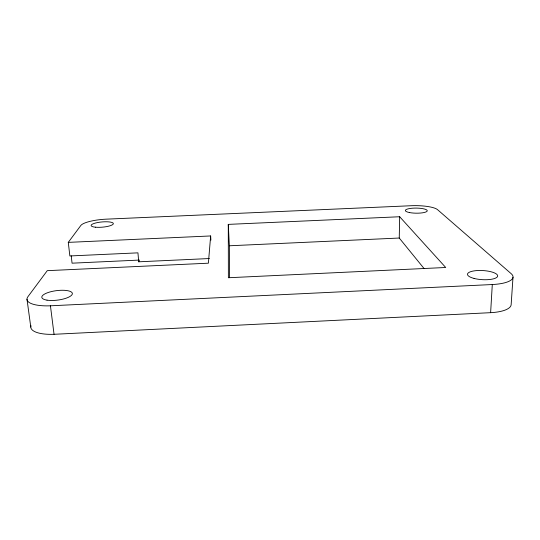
<?xml version="1.0" encoding="UTF-8"?>
<svg xmlns="http://www.w3.org/2000/svg" width="540" height="540" viewBox="0 0 540 540"><rect width="100%" height="100%" fill="white"/><g stroke="black" fill="none" stroke-linecap="round" stroke-linejoin="round"><path stroke-width="0.81" d="M424.069 268.542L399.249 238.032L399.674 216.743L228.285 224.384L228.38 277.742L445.709 267.489L399.674 216.743M30.983 325.667A30.483 10.429 -7.9 0 0 54.047 334.294L490.624 312.674L492.291 284.533A30.254 9.133 3.3 0 0 511.144 273.652L437.542 209.669A21.917 5.103 0.7 0 0 411.257 205.726L105.665 219.186A22.322 5.245 -5 0 0 80.838 225.47L68.283 242.372L69.856 255.96L137.936 252.848L138.719 261.806L209.405 258.538M513 277.29L511.137 304.83A29.916 9.983 3.9 0 1 490.624 312.674M68.283 242.372L210.647 235.953L208.386 263.189L47.264 270.668L27.945 296.669A30.841 9.545 -7.3 0 0 50.436 305.802L492.291 284.533M138.719 261.806L139.158 260.651M139.381 260.071L72.063 263.176L71.226 255.879M229.554 277.54L229.351 245.781L399.249 238.032M27 299.248L30.787 327.051M50.436 305.802L54.047 334.294M210.647 235.953L210.884 240.111M228.285 224.384L229.351 245.781M95.35 227.185A11.158 2.619 -5 0 0 113.238 224.032A11.158 2.619 -5 0 0 98.111 222.453A11.158 2.619 -5 0 0 95.35 227.185M409.516 212.564A10.955 2.551 0.7 0 0 427.14 211.147A10.955 2.551 0.7 0 0 412.256 208.224A10.955 2.551 0.7 0 0 409.516 212.564M474.08 278.438A15.12 4.563 3.3 0 0 497.637 276.224A15.12 4.563 3.3 0 0 476.03 270.648A15.12 4.563 3.3 0 0 474.08 278.438M47.014 300.152A15.41 4.766 -7.3 0 0 72.083 294.57A15.41 4.766 -7.3 0 0 52.117 291.411A15.41 4.766 -7.3 0 0 47.014 300.152"/></g></svg>
